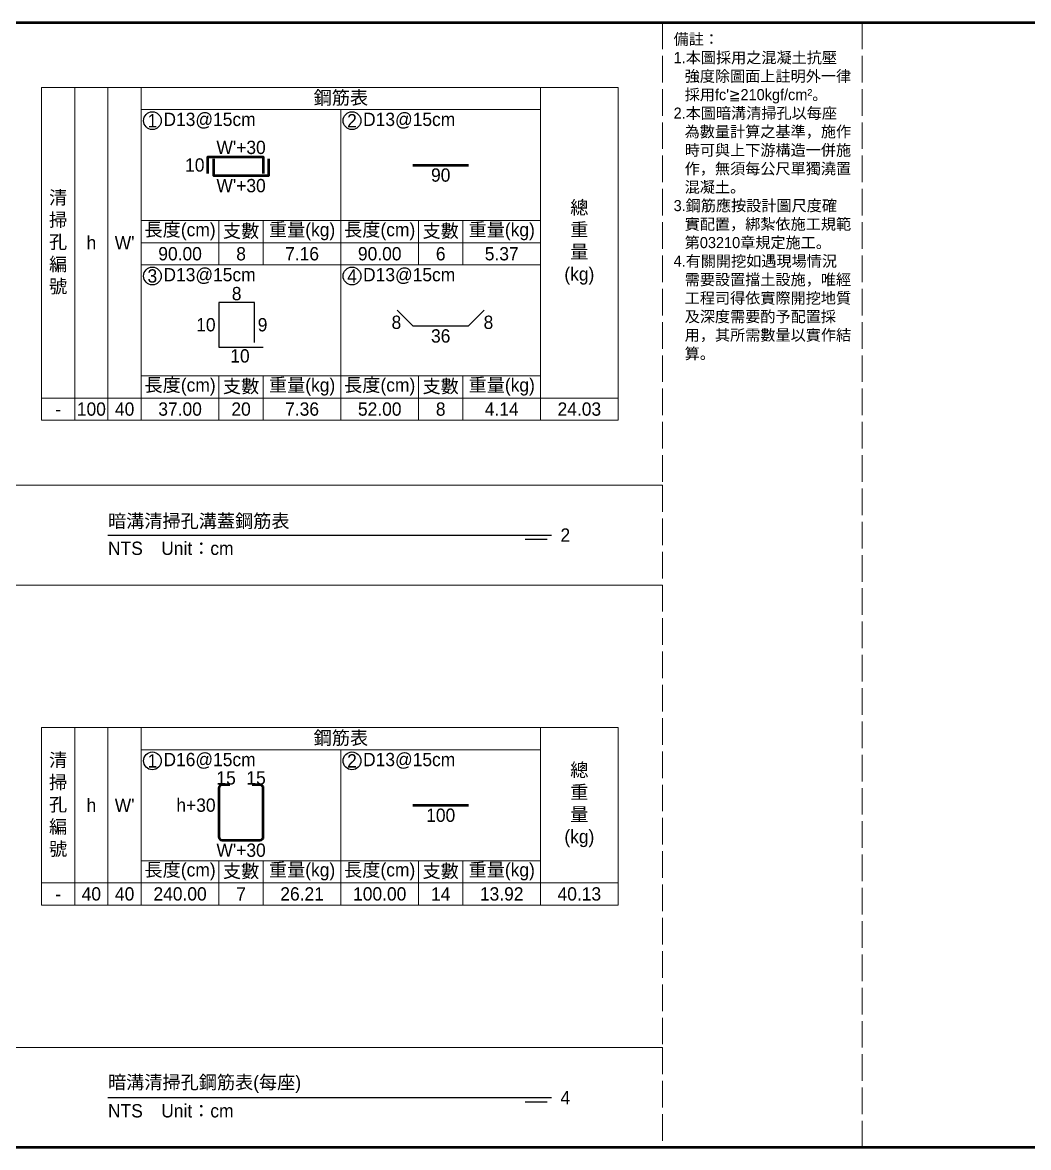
# Model space of a CAD drawing. Extents: x -7340 to 3675, y -3342 to 777.
# Drawn here: x -3019 to -2565, y -2021 to -1514 of the extents above; entities that cross this region are included whole.
import ezdxf

# ---------------------------------------------------------------- set-up
doc = ezdxf.new("R2010")
doc.units = 0
doc.header["$MEASUREMENT"] = 0
doc.linetypes.add('ACAD_ISO02W100', pattern=[15, 12, -3])
for name, color, linetype, lineweight in [('一、1.基本-圖框', 7, 'Continuous', 20), ('一、3.基本-變更', 1, 'Continuous', 50), ('二、5.繪圖-鋼筋', 60, 'Continuous', 50)]:
    doc.layers.add(name, color=color, linetype=linetype, lineweight=lineweight)
doc.layers.add('一、4.基本-隱藏', color=9, linetype='ACAD_ISO02W100', lineweight=20, plot=False)
doc.layers.add('三、1.文字-說明文字', color=2, linetype='Continuous')
doc.layers.add('三、3.文字-註解文字', color=2, linetype='Continuous')
doc.styles.add('次圖名(詳圖)', font='MS PGothic.ttf', dxfattribs={"height": 6})
doc.styles.add('註解文字(詳圖)', font='MS PGothic.ttf', dxfattribs={"height": 5})

msp = doc.modelspace()

# ---------------------------------------------------------------- linework, layer by layer
at = {"layer": '一、1.基本-圖框'}
for points in [[(-3010, -1683.25), (-2995, -1683.25), (-2995, -1543.25), (-3010, -1543.25)], [(-2995, -1683.25), (-2980, -1683.25), (-2980, -1543.25), (-2995, -1543.25)], [(-2980, -1683.25), (-2965, -1683.25), (-2965, -1543.25), (-2980, -1543.25)], [(-2965, -1553.25), (-2785, -1553.25), (-2785, -1543.25), (-2965, -1543.25)], [(-2750, -1683.25), (-2785, -1683.25), (-2785, -1543.25), (-2750, -1543.25)], [(-2965, -1553.25), (-2875, -1553.25), (-2875, -1603.25), (-2965, -1603.25)], [(-2875, -1553.25), (-2785, -1553.25), (-2785, -1603.25), (-2875, -1603.25)], [(-2965, -1603.25), (-2930, -1603.25), (-2930, -1613.25), (-2965, -1613.25)], [(-2930, -1603.25), (-2910, -1603.25), (-2910, -1613.25), (-2930, -1613.25)], [(-2910, -1603.25), (-2875, -1603.25), (-2875, -1613.25), (-2910, -1613.25)], [(-2875, -1603.25), (-2840, -1603.25), (-2840, -1613.25), (-2875, -1613.25)], [(-2840, -1603.25), (-2820, -1603.25), (-2820, -1613.25), (-2840, -1613.25)], [(-2820, -1603.25), (-2785, -1603.25), (-2785, -1613.25), (-2820, -1613.25)], [(-2965, -1613.25), (-2930, -1613.25), (-2930, -1623.25), (-2965, -1623.25)], [(-2930, -1613.25), (-2910, -1613.25), (-2910, -1623.25), (-2930, -1623.25)], [(-2910, -1613.25), (-2875, -1613.25), (-2875, -1623.25), (-2910, -1623.25)], [(-2875, -1613.25), (-2840, -1613.25), (-2840, -1623.25), (-2875, -1623.25)], [(-2840, -1613.25), (-2820, -1613.25), (-2820, -1623.25), (-2840, -1623.25)], [(-2820, -1613.25), (-2785, -1613.25), (-2785, -1623.25), (-2820, -1623.25)], [(-2965, -1623.25), (-2875, -1623.25), (-2875, -1673.25), (-2965, -1673.25)], [(-2875, -1623.25), (-2785, -1623.25), (-2785, -1673.25), (-2875, -1673.25)], [(-2965, -1673.25), (-2930, -1673.25), (-2930, -1683.25), (-2965, -1683.25)], [(-2930, -1673.25), (-2910, -1673.25), (-2910, -1683.25), (-2930, -1683.25)], [(-2910, -1673.25), (-2875, -1673.25), (-2875, -1683.25), (-2910, -1683.25)], [(-2875, -1673.25), (-2840, -1673.25), (-2840, -1683.25), (-2875, -1683.25)], [(-2840, -1673.25), (-2820, -1673.25), (-2820, -1683.25), (-2840, -1683.25)], [(-2820, -1673.25), (-2785, -1673.25), (-2785, -1683.25), (-2820, -1683.25)], [(-3010, -1683.25), (-2995, -1683.25), (-2995, -1693.25), (-3010, -1693.25)], [(-2995, -1683.25), (-2980, -1683.25), (-2980, -1693.25), (-2995, -1693.25)], [(-2980, -1683.25), (-2965, -1683.25), (-2965, -1693.25), (-2980, -1693.25)], [(-2965, -1683.25), (-2930, -1683.25), (-2930, -1693.25), (-2965, -1693.25)], [(-2930, -1683.25), (-2910, -1683.25), (-2910, -1693.25), (-2930, -1693.25)], [(-2910, -1683.25), (-2875, -1683.25), (-2875, -1693.25), (-2910, -1693.25)], [(-2875, -1683.25), (-2840, -1683.25), (-2840, -1693.25), (-2875, -1693.25)], [(-2840, -1683.25), (-2820, -1683.25), (-2820, -1693.25), (-2840, -1693.25)], [(-2820, -1683.25), (-2785, -1683.25), (-2785, -1693.25), (-2820, -1693.25)], [(-2785, -1683.25), (-2750, -1683.25), (-2750, -1693.25), (-2785, -1693.25)], [(-3010, -1901.75), (-2995, -1901.75), (-2995, -1831.75), (-3010, -1831.75)], [(-2995, -1901.75), (-2980, -1901.75), (-2980, -1831.75), (-2995, -1831.75)], [(-2980, -1901.75), (-2965, -1901.75), (-2965, -1831.75), (-2980, -1831.75)], [(-2965, -1841.75), (-2785, -1841.75), (-2785, -1831.75), (-2965, -1831.75)], [(-2750, -1901.75), (-2785, -1901.75), (-2785, -1831.75), (-2750, -1831.75)], [(-2965, -1841.75), (-2875, -1841.75), (-2875, -1891.75), (-2965, -1891.75)], [(-2875, -1841.75), (-2785, -1841.75), (-2785, -1891.75), (-2875, -1891.75)], [(-2965, -1891.75), (-2930, -1891.75), (-2930, -1901.75), (-2965, -1901.75)], [(-2930, -1891.75), (-2910, -1891.75), (-2910, -1901.75), (-2930, -1901.75)], [(-2910, -1891.75), (-2875, -1891.75), (-2875, -1901.75), (-2910, -1901.75)], [(-2875, -1891.75), (-2840, -1891.75), (-2840, -1901.75), (-2875, -1901.75)], [(-2840, -1891.75), (-2820, -1891.75), (-2820, -1901.75), (-2840, -1901.75)], [(-2820, -1891.75), (-2785, -1891.75), (-2785, -1901.75), (-2820, -1901.75)], [(-3010, -1901.75), (-2995, -1901.75), (-2995, -1911.75), (-3010, -1911.75)], [(-2995, -1901.75), (-2980, -1901.75), (-2980, -1911.75), (-2995, -1911.75)], [(-2980, -1901.75), (-2965, -1901.75), (-2965, -1911.75), (-2980, -1911.75)], [(-2965, -1901.75), (-2930, -1901.75), (-2930, -1911.75), (-2965, -1911.75)], [(-2930, -1901.75), (-2910, -1901.75), (-2910, -1911.75), (-2930, -1911.75)], [(-2910, -1901.75), (-2875, -1901.75), (-2875, -1911.75), (-2910, -1911.75)], [(-2875, -1901.75), (-2840, -1901.75), (-2840, -1911.75), (-2875, -1911.75)], [(-2840, -1901.75), (-2820, -1901.75), (-2820, -1911.75), (-2840, -1911.75)], [(-2820, -1901.75), (-2785, -1901.75), (-2785, -1911.75), (-2820, -1911.75)], [(-2785, -1901.75), (-2750, -1901.75), (-2750, -1911.75), (-2785, -1911.75)]]:
    msp.add_lwpolyline(points, close=True, dxfattribs=at)
at = {"layer": '一、3.基本-變更'}
msp.add_lwpolyline([(-3420, -1514), (0, -1514), (0, -2021), (-3420, -2021)], close=True, dxfattribs=at)
at = {"layer": '一、4.基本-隱藏'}
for points in [[(-3420, -1514), (-2640, -1514), (-2640, -2021), (-3420, -2021)], [(-3030, -1514), (-2730, -1514), (-2730, -1722.5), (-3030, -1722.5)], [(-3030, -1722.5), (-2730, -1722.5), (-2730, -1767.5), (-3030, -1767.5)], [(-3030, -1767.5), (-2730, -1767.5), (-2730, -1976), (-3030, -1976)], [(-3030, -1976), (-2730, -1976), (-2730, -2021), (-3030, -2021)]]:
    msp.add_lwpolyline(points, close=True, dxfattribs=at)
msp.add_lwpolyline([(-3420, -2021), (-2640, -2021)], dxfattribs=at)
at = {"layer": '三、3.文字-註解文字'}
for points in [[(-2914, -1658.25), (-2914, -1640.25), (-2930, -1640.25), (-2930, -1660.25), (-2910, -1660.25)], [(-2849.571, -1643.679), (-2842.5, -1650.75), (-2817.5, -1650.75), (-2810.429, -1643.679)], [(-2980, -1745), (-2780, -1745)], [(-2782, -1747), (-2792, -1747)], [(-2980, -1998.5), (-2780, -1998.5)], [(-2782, -2000.5), (-2792, -2000.5)]]:
    msp.add_lwpolyline(points, dxfattribs=at)
for centre in [(-2960, -1558.25), (-2870, -1558.25), (-2960, -1628.25), (-2870, -1628.25), (-2960, -1846.75), (-2870, -1846.75)]:
    msp.add_circle(centre, 4, dxfattribs=at)
at = {"layer": '二、5.繪圖-鋼筋'}
for points in [[(-2935, -1582), (-2935, -1574.5), (-2910, -1574.5), (-2910, -1582)], [(-2932.5, -1575.5), (-2932.5, -1583), (-2907.5, -1583), (-2907.5, -1575.5)], [(-2842.5, -1578.25), (-2817.5, -1578.25)], [(-2842.5, -1866.75), (-2817.5, -1866.75)]]:
    msp.add_lwpolyline(points, dxfattribs=at)
msp.add_lwpolyline([(-2925, -1857.5), (-2928.5, -1857.5, 0.4142136), (-2930, -1859), (-2930, -1881, 0.4142136), (-2928.5, -1882.5), (-2911.5, -1882.5, 0.4142136), (-2910, -1881), (-2910, -1859, 0.4142136), (-2911.5, -1857.5), (-2915, -1857.5)], format="xyb", dxfattribs=at)

# ---------------------------------------------------------------- texts
at = {"layer": '一、1.基本-圖框', "char_height": 6, "attachment_point": 5, "style": '註解文字(詳圖)'}
for s, width, insert in [('{\\fMS PGothic|b0|i0|c128|p34;鋼筋表}', 94.24964, (-2875, -1548.25)), ('清掃孔{\\fMS PGothic|b0|i0|c128|p34;編號}', 12.98354, (-3002.5, -1613.25)), ('{\\fMS PGothic|b0|i0|c128|p34;總重量(kg)}', 6, (-2767.5, -1613.25)), ('{\\fMS PGothic|b0|i0|c128|p34;長度(cm)}', 35.02324, (-2947.5, -1608.25)), ('{\\fMS PGothic|b0|i0|c128|p34;支數}', 19.27354, (-2920, -1608.25)), ('{\\fMS PGothic|b0|i0|c128|p34;重量(kg)}', 30.27214, (-2892.5, -1608.25)), ('{\\fMS PGothic|b0|i0|c128|p34;長度(cm)}', 35.02324, (-2857.5, -1608.25)), ('{\\fMS PGothic|b0|i0|c128|p34;支數}', 19.27354, (-2830, -1608.25)), ('{\\fMS PGothic|b0|i0|c128|p34;重量(kg)}', 30.27214, (-2802.5, -1608.25)), ('{\\fMS PGothic|b0|i0|c128|p34;h}', 12.98354, (-2987.5, -1613.25)), ("W'", 22.32258, (-2972.5, -1613.25)), ('{\\fMS PGothic|b0|i0|c128|p34;長度(cm)}', 35.02324, (-2947.5, -1678.25)), ('{\\fMS PGothic|b0|i0|c128|p34;支數}', 19.27354, (-2920, -1678.25)), ('{\\fMS PGothic|b0|i0|c128|p34;重量(kg)}', 30.27214, (-2892.5, -1678.25)), ('{\\fMS PGothic|b0|i0|c128|p34;長度(cm)}', 35.02324, (-2857.5, -1678.25)), ('{\\fMS PGothic|b0|i0|c128|p34;支數}', 19.27354, (-2830, -1678.25)), ('{\\fMS PGothic|b0|i0|c128|p34;重量(kg)}', 30.27214, (-2802.5, -1678.25)), ('{\\fMS PGothic|b0|i0|c128|p34;鋼筋表}', 94.24964, (-2875, -1836.75)), ('清掃孔{\\fMS PGothic|b0|i0|c128|p34;編號}', 12.98354, (-3002.5, -1866.75)), ('{\\fMS PGothic|b0|i0|c128|p34;總重量(kg)}', 6, (-2767.5, -1866.75)), ('{\\fMS PGothic|b0|i0|c128|p34;h}', 12.98354, (-2987.5, -1866.75)), ("W'", 22.32258, (-2972.5, -1866.75)), ('{\\fMS PGothic|b0|i0|c128|p34;長度(cm)}', 35.02324, (-2947.5, -1896.75)), ('{\\fMS PGothic|b0|i0|c128|p34;支數}', 19.27354, (-2920, -1896.75)), ('{\\fMS PGothic|b0|i0|c128|p34;重量(kg)}', 30.27214, (-2892.5, -1896.75)), ('{\\fMS PGothic|b0|i0|c128|p34;長度(cm)}', 35.02324, (-2857.5, -1896.75)), ('{\\fMS PGothic|b0|i0|c128|p34;支數}', 19.27354, (-2830, -1896.75)), ('{\\fMS PGothic|b0|i0|c128|p34;重量(kg)}', 30.27214, (-2802.5, -1896.75))]:
    msp.add_mtext_dynamic_manual_height_columns(s, width=width, gutter_width=30, heights=[0], dxfattribs=dict(at, insert=insert))
at = {"layer": '三、1.文字-說明文字', "insert": (-2725, -1519), "char_height": 5, "attachment_point": 1, "style": '註解文字(詳圖)'}
msp.add_mtext_dynamic_manual_height_columns("{\\fMS PGothic|b0|i0|c128|p34;備註：\\P\\pi-5,l5;1.本圖採用之混凝土抗壓強度除圖面上註明外一律採用fc'≧210kgf/cm²。\\P2.本圖暗溝清掃孔以每座為數量計算之基準，施作時可與上下游構造一併施作，無須每公尺單獨澆置混凝土。\\P3.鋼筋應按設計圖尺度確實配置，綁紮依施工規範第03210章規定施工。\\P4.有關開挖如遇現場情況需要設置擋土設施，唯經工程司得依實際開挖地質及深度需要酌予配置採用，其所需數量以實作結算。}", width=80, gutter_width=30, heights=[0], dxfattribs=at)
at = {"layer": '三、3.文字-註解文字', "char_height": 6}
for s, width, gutter_width, insert, attachment_point, style in [('1', 8.38231, 30, (-2960, -1558.25), 5, '註解文字(詳圖)'), ('D13@15cm', 6.06582, 30, (-2955, -1558.25), 4, '註解文字(詳圖)'), ('2', 8.38231, 30, (-2870, -1558.25), 5, '註解文字(詳圖)'), ('{\\fMS PGothic|b0|i0|c128|p34;D1}3{\\fMS PGothic|b0|i0|c128|p34;@}1{\\fMS PGothic|b0|i0|c128|p34;5cm}', 6.06582, 30, (-2865, -1558.25), 4, '註解文字(詳圖)'), ('90.00', 9.06048, 30, (-2947.5, -1618.25), 5, '註解文字(詳圖)'), ('8', 9.06048, 30, (-2920, -1618.25), 5, '註解文字(詳圖)'), ('7.16', 9.06048, 30, (-2892.5, -1618.25), 5, '註解文字(詳圖)'), ('90.00', 9.06048, 30, (-2857.5, -1618.25), 5, '註解文字(詳圖)'), ('6', 9.06048, 30, (-2830, -1618.25), 5, '註解文字(詳圖)'), ('5.37', 9.06048, 30, (-2802.5, -1618.25), 5, '註解文字(詳圖)'), ('3', 8.38231, 30, (-2960, -1628.25), 5, '註解文字(詳圖)'), ('D13@15cm', 6.06582, 30, (-2955, -1628.25), 4, '註解文字(詳圖)'), ('4', 8.38231, 30, (-2870, -1628.25), 5, '註解文字(詳圖)'), ('D13@15cm', 6.06582, 30, (-2865, -1628.25), 4, '註解文字(詳圖)'), ('100', 9.06048, 30, (-2987.5, -1688.25), 5, '註解文字(詳圖)'), ('40', 9.06048, 30, (-2972.5, -1688.25), 5, '註解文字(詳圖)'), ('37.00', 9.06048, 30, (-2947.5, -1688.25), 5, '註解文字(詳圖)'), ('20', 9.06048, 30, (-2920, -1688.25), 5, '註解文字(詳圖)'), ('7.36', 9.06048, 30, (-2892.5, -1688.25), 5, '註解文字(詳圖)'), ('52.00', 9.06048, 30, (-2857.5, -1688.25), 5, '註解文字(詳圖)'), ('8', 9.06048, 30, (-2830, -1688.25), 5, '註解文字(詳圖)'), ('4.14', 9.06048, 30, (-2802.5, -1688.25), 5, '註解文字(詳圖)'), ('24.03', 9.06048, 30, (-2767.5, -1688.25), 5, '註解文字(詳圖)'), ('-', 9.06048, 30, (-3002.5, -1688.25), 5, '註解文字(詳圖)'), ('{\\fMS PGothic|b0|i0|c128|p34;暗溝清掃孔}溝蓋{\\fMS PGothic|b0|i0|c128|p34;鋼筋表}', 134.12151, 15, (-2980, -1739), 4, '次圖名(詳圖)'), ('2', 3, 15, (-2776, -1745), 4, '次圖名(詳圖)'), ('NTS{\\fMS PGothic|b0|i0|c128|p34;^IUnit：cm}', 136.03259, 15, (-2980, -1751), 4, '次圖名(詳圖)'), ('1', 8.38231, 30, (-2960, -1846.75), 5, '註解文字(詳圖)'), ('{\\fMS PGothic|b0|i0|c128|p34;D1}6{\\fMS PGothic|b0|i0|c128|p34;@15cm}', 6.06582, 30, (-2955, -1846.75), 4, '註解文字(詳圖)'), ('2', 8.38231, 30, (-2870, -1846.75), 5, '註解文字(詳圖)'), ('{\\fMS PGothic|b0|i0|c128|p34;D1}3{\\fMS PGothic|b0|i0|c128|p34;@}1{\\fMS PGothic|b0|i0|c128|p34;5cm}', 6.06582, 30, (-2865, -1846.75), 4, '註解文字(詳圖)'), ('40', 9.06048, 30, (-2987.5, -1906.75), 5, '註解文字(詳圖)'), ('40', 9.06048, 30, (-2972.5, -1906.75), 5, '註解文字(詳圖)'), ('240.00', 9.06048, 30, (-2947.5, -1906.75), 5, '註解文字(詳圖)'), ('7', 9.06048, 30, (-2920, -1906.75), 5, '註解文字(詳圖)'), ('26.21', 9.06048, 30, (-2892.5, -1906.75), 5, '註解文字(詳圖)'), ('{\\fMS PGothic|b0|i0|c128|p34;100}.00', 9.06048, 30, (-2857.5, -1906.75), 5, '註解文字(詳圖)'), ('14', 9.06048, 30, (-2830, -1906.75), 5, '註解文字(詳圖)'), ('13.92', 9.06048, 30, (-2802.5, -1906.75), 5, '註解文字(詳圖)'), ('40.13', 9.06048, 30, (-2767.5, -1906.75), 5, '註解文字(詳圖)'), ('-', 9.06048, 30, (-3002.5, -1906.75), 5, '註解文字(詳圖)'), ('{\\fMS PGothic|b0|i0|c128|p34;暗溝清掃孔鋼筋表}(每座)', 134.12151, 15, (-2980, -1992.5), 4, '次圖名(詳圖)'), ('4', 3, 15, (-2776, -1998.5), 4, '次圖名(詳圖)'), ('NTS{\\fMS PGothic|b0|i0|c128|p34;^IUnit：cm}', 136.03259, 15, (-2980, -2004.5), 4, '次圖名(詳圖)')]:
    msp.add_mtext_dynamic_manual_height_columns(s, width=width, gutter_width=gutter_width, heights=[0], dxfattribs=dict(at, insert=insert, attachment_point=attachment_point, style=style))
at = {"layer": '二、5.繪圖-鋼筋', "char_height": 6, "style": '註解文字(詳圖)'}
for s, width, insert, attachment_point in [("{\\fMS PGothic|b0|i0|c128|p34;W'}+3{\\fMS PGothic|b0|i0|c128|p34;0}", 3.56631, (-2920, -1567.277), 2), ('{\\fMS PGothic|b0|i0|c128|p34;10}', 8.87231, (-2936.5, -1578.25), 6), ('90', 3.56631, (-2830, -1579.75), 2), ("{\\fMS PGothic|b0|i0|c128|p34;W'}+3{\\fMS PGothic|b0|i0|c128|p34;0}", 3.56631, (-2920, -1584.5), 2), ('{\\fMS PGothic|b0|i0|c128|p34;8}', 3.56631, (-2922, -1639.25), 8), ('{\\fMS PGothic|b0|i0|c128|p34;10}', 8.87231, (-2931.5, -1650.25), 6), ('9', 8.87231, (-2912.5, -1650.25), 4), ('8', 3.56631, (-2849.978, -1646.106), 2), ('8', 3.56631, (-2808.482, -1646.106), 2), ('36', 3.56631, (-2830, -1652.25), 2), ('10', 3.56631, (-2920.5, -1661.25), 2), ('15', 8.87231, (-2926.75, -1857.5), 8), ('15', 8.87231, (-2913.25, -1857.5), 8), ('{\\fMS PGothic|b0|i0|c128|p34;h+}3{\\fMS PGothic|b0|i0|c128|p34;0}', 8.87231, (-2931.5, -1866.75), 6), ('100', 3.56631, (-2830, -1868.25), 2), ("{\\fMS PGothic|b0|i0|c128|p34;W'+}3{\\fMS PGothic|b0|i0|c128|p34;0}", 3.56631, (-2920, -1884), 2)]:
    msp.add_mtext_dynamic_manual_height_columns(s, width=width, gutter_width=30, heights=[0], dxfattribs=dict(at, insert=insert, attachment_point=attachment_point))

doc.saveas('drawing.dxf')
